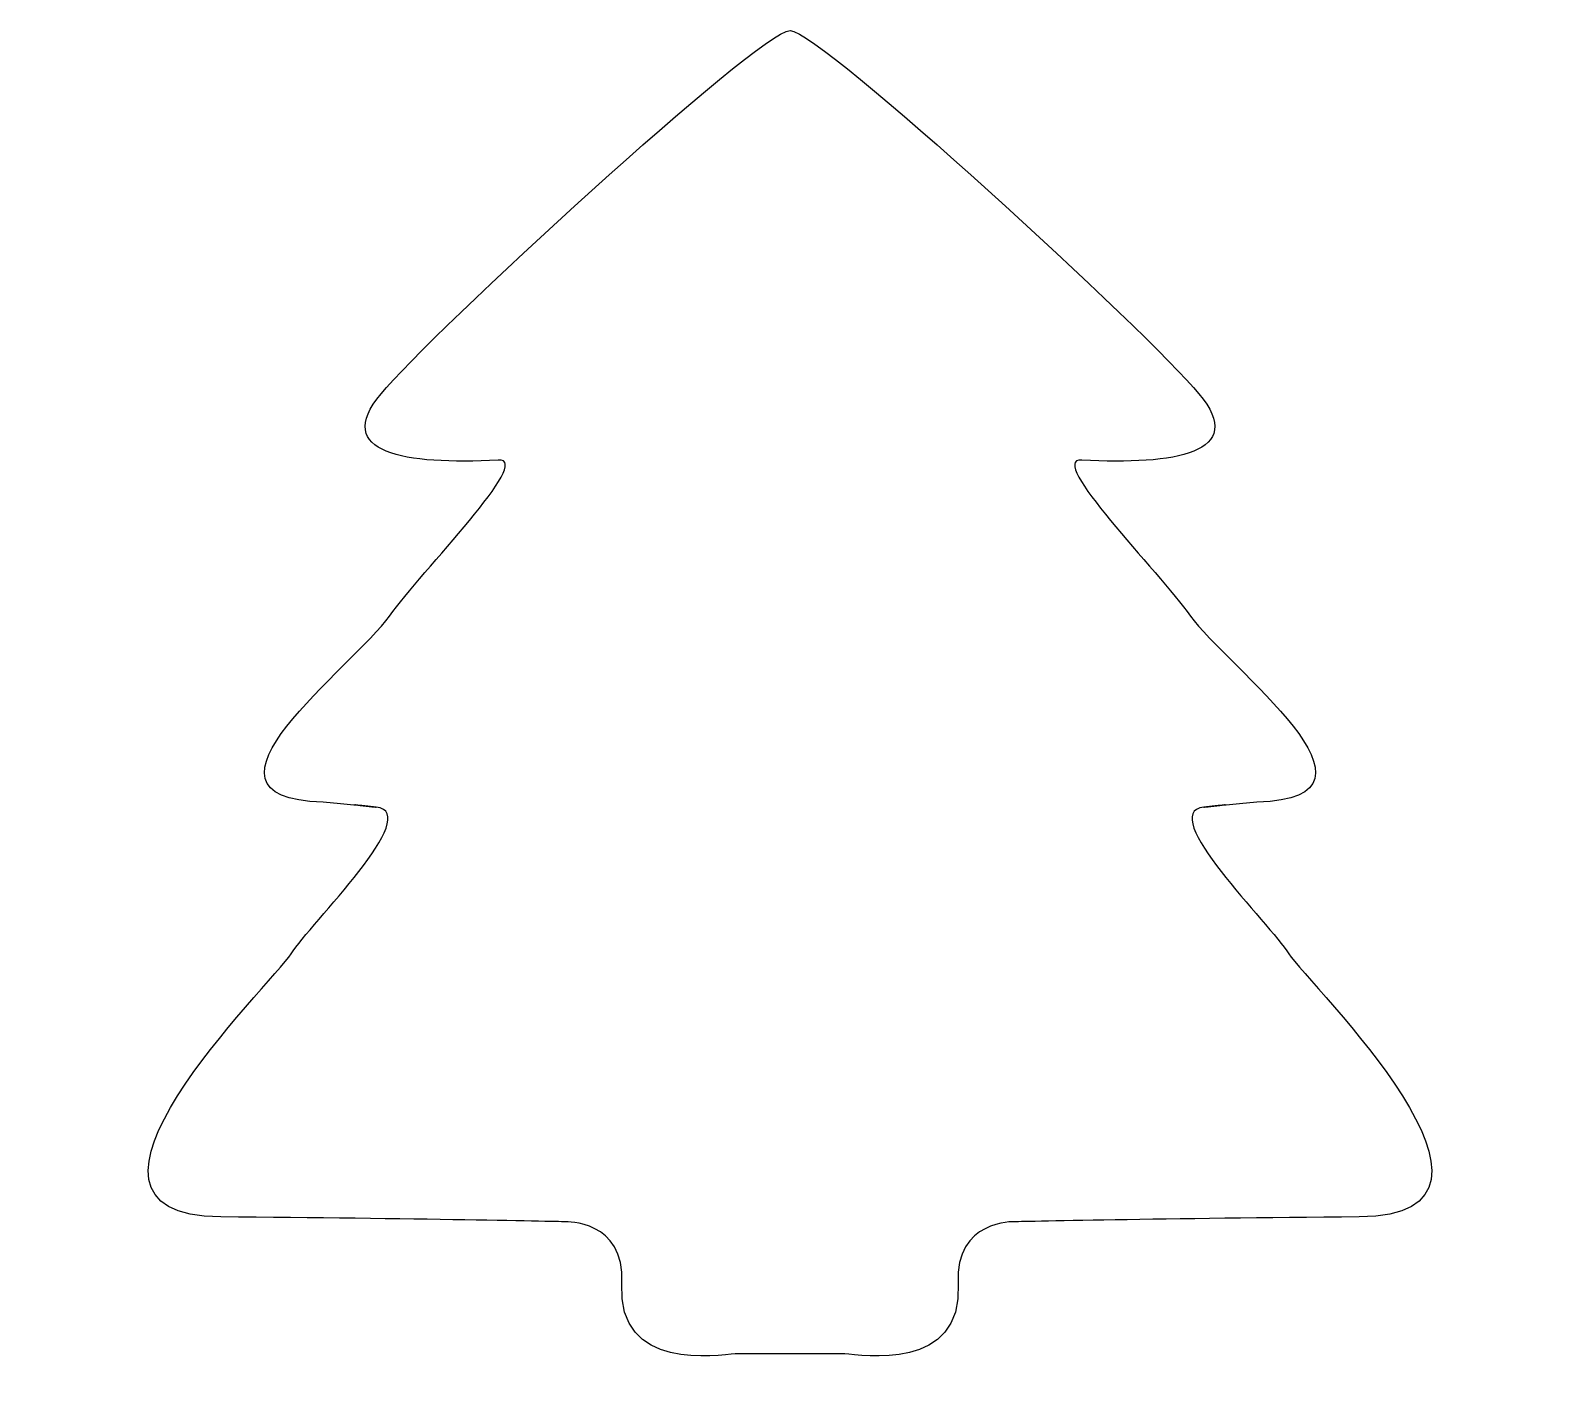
# Model space of a CAD drawing. Header units: centimetres. Extents: x -10.9 to 10.9, y -9.8 to 9.5.
import ezdxf

# ---------------------------------------------------------------- set-up
doc = ezdxf.new("R2010")
doc.units = ezdxf.units.CM
doc.header["$MEASUREMENT"] = 0
doc.layers.add('Camada 1', color=7, linetype='Continuous')

msp = doc.modelspace()

# ---------------------------------------------------------------- linework, layer by layer
at = {"layer": 'Camada 1'}
msp.add_open_spline([(0.78745, -9.49116), (1.01941, -9.50428), (2.48533, -9.75905), (2.41546, -8.47762), (2.41546, -8.47762), (2.36569, -7.56274), (3.22196, -7.59224), (3.22196, -7.59224), (3.22196, -7.59224), (3.22196, -7.59224), (5.43568, -7.54292), (8.17118, -7.52297), (8.17118, -7.52297), (10.90671, -7.50315), (7.43011, -4.16485), (7.16306, -3.74239), (7.16306, -3.74239), (6.89602, -3.32009), (5.24147, -1.71388), (5.94378, -1.63721), (5.94378, -1.63721), (6.64638, -1.56051), (5.94378, -1.63721), (5.94378, -1.63721), (5.94378, -1.63721), (5.94378, -1.63721), (5.94378, -1.63721), (6.70425, -1.56379), (6.70425, -1.56379), (8.85994, -1.51119), (6.25345, 0.39698), (5.7499, 1.10813), (5.7499, 1.10813), (5.29537, 1.75014), (3.66736, 3.37857), (4.18933, 3.34907), (4.18933, 3.34907), (5.52323, 3.27364), (6.58024, 3.44673), (5.87221, 4.30131), (5.87221, 4.30131), (5.16424, 5.15572), (0.46395, 9.49402), (0.00003, 9.52024), (0.00003, 9.52024), (-0.46389, 9.49402), (-5.16411, 5.15573), (-5.87219, 4.30131), (-5.87219, 4.30131), (-6.58022, 3.44673), (-5.52326, 3.27367), (-4.18936, 3.34907), (-4.18936, 3.34907), (-3.66734, 3.37857), (-5.29534, 1.75014), (-5.74993, 1.10813), (-5.74993, 1.10813), (-6.25343, 0.39698), (-8.85997, -1.51119), (-6.70431, -1.56379), (-6.70431, -1.56379), (-5.94384, -1.63721), (-5.94384, -1.63721), (-5.94384, -1.63721), (-5.94384, -1.63721), (-5.94384, -1.63721), (-6.64636, -1.56051), (-5.94384, -1.63721), (-5.94384, -1.63721), (-5.2414, -1.71389), (-6.896, -3.32009), (-7.16304, -3.74239), (-7.16304, -3.74239), (-7.43006, -4.16486), (-10.90673, -7.50316), (-8.17115, -7.52298), (-8.17115, -7.52298), (-5.43562, -7.54293), (-3.22193, -7.59225), (-3.22193, -7.59225), (-3.22193, -7.59225), (-3.22193, -7.59225), (-2.36566, -7.56275), (-2.41548, -8.47763), (-2.41548, -8.47763), (-2.48528, -9.75906), (-1.01935, -9.50429), (-0.78739, -9.49117), (-0.78739, -9.49117), (-0.78739, -9.49117), (0.78745, -9.49116), (0.78745, -9.49116)], degree=3, knots=[0, 0, 0, 0, 0.04166667, 0.04166667, 0.04166667, 0.04166667, 0.08333333, 0.08333333, 0.08333333, 0.08333333, 0.125, 0.125, 0.125, 0.125, 0.16666667, 0.16666667, 0.16666667, 0.16666667, 0.20833333, 0.20833333, 0.20833333, 0.20833333, 0.25, 0.25, 0.25, 0.25, 0.29166667, 0.29166667, 0.29166667, 0.29166667, 0.33333333, 0.33333333, 0.33333333, 0.33333333, 0.375, 0.375, 0.375, 0.375, 0.41666667, 0.41666667, 0.41666667, 0.41666667, 0.45833333, 0.45833333, 0.45833333, 0.45833333, 0.5, 0.5, 0.5, 0.5, 0.54166667, 0.54166667, 0.54166667, 0.54166667, 0.58333333, 0.58333333, 0.58333333, 0.58333333, 0.625, 0.625, 0.625, 0.625, 0.66666667, 0.66666667, 0.66666667, 0.66666667, 0.70833333, 0.70833333, 0.70833333, 0.70833333, 0.75, 0.75, 0.75, 0.75, 0.79166667, 0.79166667, 0.79166667, 0.79166667, 0.83333333, 0.83333333, 0.83333333, 0.83333333, 0.875, 0.875, 0.875, 0.875, 0.91666667, 0.91666667, 0.91666667, 0.91666667, 1, 1, 1, 1], dxfattribs=at)

doc.saveas('drawing.dxf')
